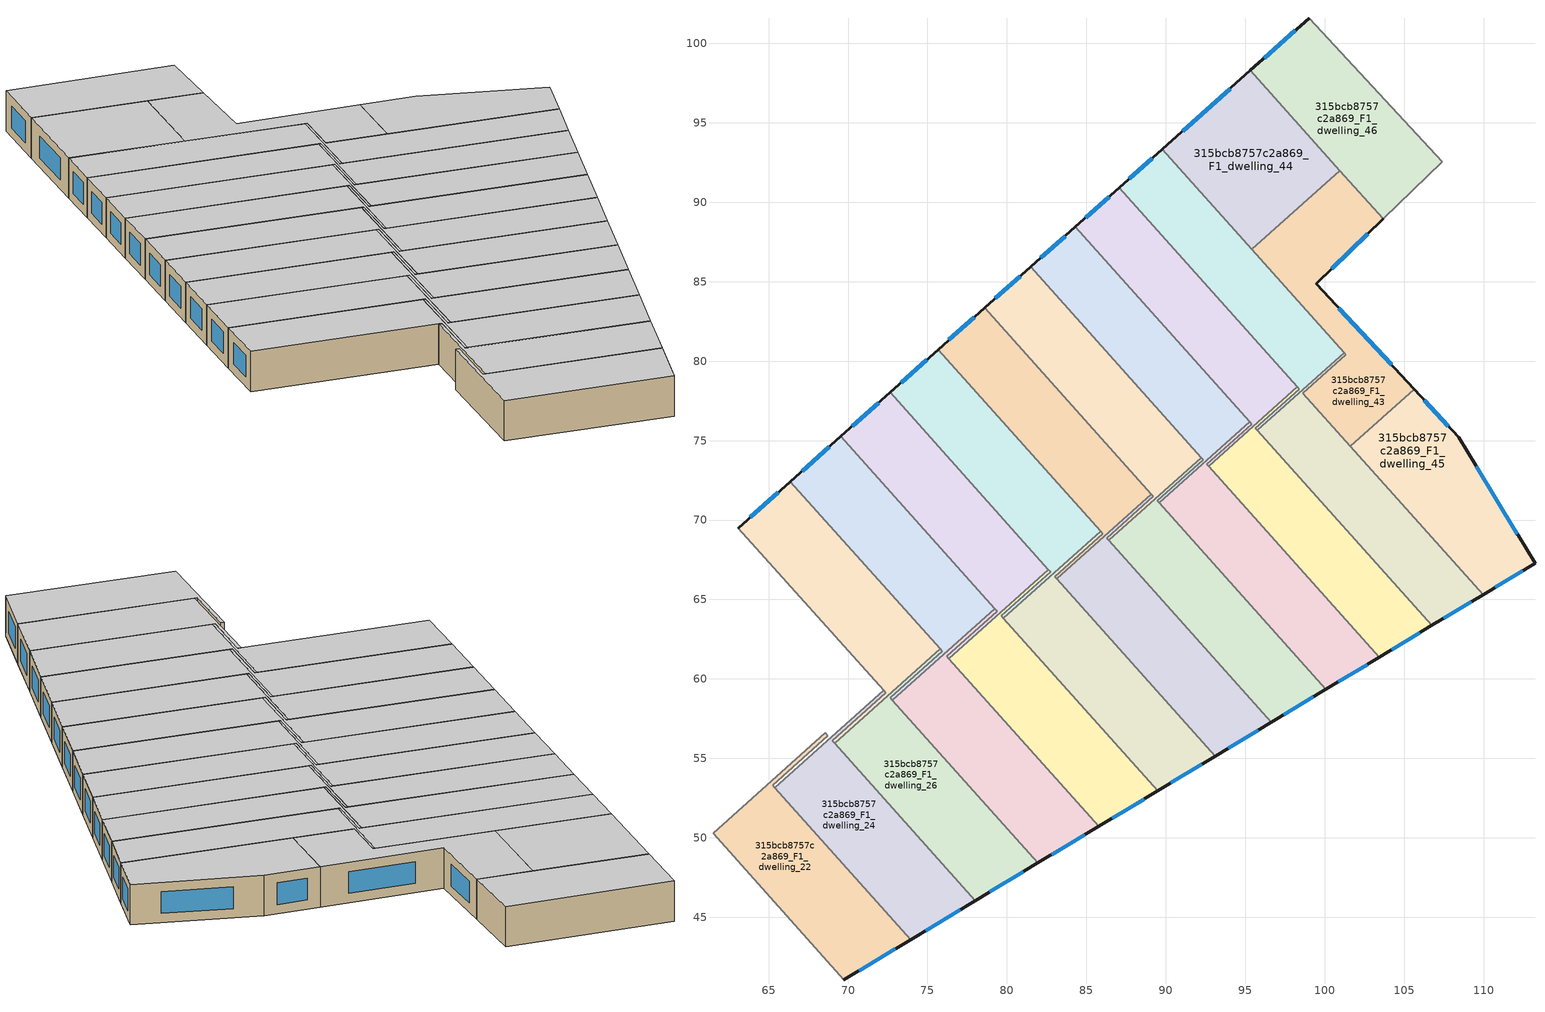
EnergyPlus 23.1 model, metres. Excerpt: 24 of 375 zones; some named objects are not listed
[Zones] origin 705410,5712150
315bcb8757c2a869_F1_dwelling_22
 floor to 315bcb8757c2a869_F0_dwelling_22 (EU_floor_Construction): 68.73,56.43 65.25,53.32 73.95,43.59 69.75,41.06 61.5,50.28 68.57,56.6 z3
 wall outside (EU_wall_Construction): 69.75,41.06 73.95,43.59 z3:6
 wall to 315bcb8757c2a869_F1_dwelling_21 (EU_wall_Construction): 68.57,56.6 61.5,50.28 z3:6
 wall to 315bcb8757c2a869_F1_dwelling_23 (EU_wall_Construction): 65.39,53.16 65.25,53.32 68.73,56.43 68.58,56.6 z3:6
 wall to 315bcb8757c2a869_F1_dwelling_20 (EU_wall_Construction): 61.5,50.28 69.75,41.06 z3:6
 wall to 315bcb8757c2a869_F1_dwelling_24 (EU_wall_Construction): 73.95,43.59 65.39,53.16 z3:6
 window (EU_Window_Construction): 70.72,41.64 72.98,43 z3.69:5.31
 ceiling to 315bcb8757c2a869_F2_dwelling_22 (EU_floor_Construction): 73.95,43.59 65.25,53.32 68.73,56.43 68.57,56.6 61.5,50.28 69.75,41.06 z6
315bcb8757c2a869_F1_dwelling_24
 floor to 315bcb8757c2a869_F0_dwelling_24 (EU_floor_Construction): 72.39,59.12 69.02,56.11 78.02,46.04 73.95,43.59 65.39,53.16 72.24,59.28 z3
 wall outside (EU_wall_Construction): 73.95,43.59 78.02,46.04 z3:6
 wall to 315bcb8757c2a869_F1_dwelling_23 (EU_wall_Construction): 72.24,59.28 65.39,53.16 z3:6
 wall to 315bcb8757c2a869_F1_dwelling_25 (EU_wall_Construction): 69.15,55.95 69.02,56.11 72.39,59.12 72.24,59.28 z3:6
 wall to 315bcb8757c2a869_F1_dwelling_26 (EU_wall_Construction): 78.02,46.04 69.16,55.95 z3:6
 window (EU_Window_Construction): 74.89,44.16 77.07,45.47 z3.69:5.31
 ceiling to 315bcb8757c2a869_F2_dwelling_24 (EU_floor_Construction): 78.02,46.04 69.02,56.11 72.39,59.12 72.24,59.28 65.39,53.16 73.95,43.59 z6
315bcb8757c2a869_F1_dwelling_25
 floor to 315bcb8757c2a869_F0_dwelling_25 (EU_floor_Construction): 66.37,72.42 75.79,61.88 69.16,55.95 69.02,56.11 72.39,59.12 63.1,69.5 z3
 wall outside (EU_wall_Construction): 66.37,72.42 63.1,69.5 z3:6
 wall to 315bcb8757c2a869_F1_dwelling_26 (EU_wall_Construction): 69.16,55.95 75.79,61.88 z3:6
 wall to 315bcb8757c2a869_F1_dwelling_23 (EU_wall_Construction): 63.1,69.5 72.24,59.28 z3:6
 wall to 315bcb8757c2a869_F1_dwelling_27 (EU_wall_Construction): 75.79,61.88 66.37,72.42 z3:6
 window (EU_Window_Construction): 65.62,71.75 63.86,70.18 z3.69:5.31
 ceiling to 315bcb8757c2a869_F2_dwelling_25 (EU_floor_Construction): 72.39,59.12 69.02,56.11 69.16,55.95 75.79,61.88 66.37,72.42 63.1,69.5 z6
315bcb8757c2a869_F1_dwelling_26
 floor to 315bcb8757c2a869_F0_dwelling_26 (EU_floor_Construction): 75.94,61.73 72.67,58.8 81.95,48.42 78.02,46.04 69.16,55.95 75.79,61.88 z3
 wall outside (EU_wall_Construction): 78.02,46.04 81.95,48.42 z3:6
 wall to 315bcb8757c2a869_F1_dwelling_27 (EU_wall_Construction): 72.8,58.65 72.67,58.8 75.94,61.73 75.79,61.88 z3:6
 wall to 315bcb8757c2a869_F1_dwelling_28 (EU_wall_Construction): 81.95,48.42 72.8,58.65 z3:6
 window (EU_Window_Construction): 78.93,46.59 81.04,47.87 z3.69:5.31
 ceiling to 315bcb8757c2a869_F2_dwelling_26 (EU_floor_Construction): 81.95,48.42 72.67,58.8 75.94,61.73 75.79,61.88 69.16,55.95 78.02,46.04 z6
315bcb8757c2a869_F1_dwelling_27
 floor to 315bcb8757c2a869_F0_dwelling_27 (EU_floor_Construction): 69.55,75.26 79.25,64.42 72.8,58.65 72.67,58.8 75.94,61.73 66.37,72.42 z3
 wall outside (EU_wall_Construction): 69.55,75.26 66.37,72.42 z3:6
 wall to 315bcb8757c2a869_F1_dwelling_28 (EU_wall_Construction): 72.8,58.65 79.25,64.42 z3:6
 wall to 315bcb8757c2a869_F1_dwelling_29 (EU_wall_Construction): 79.25,64.42 69.55,75.26 z3:6
 window (EU_Window_Construction): 68.82,74.61 67.11,73.08 z3.69:5.31
 ceiling to 315bcb8757c2a869_F2_dwelling_27 (EU_floor_Construction): 75.94,61.73 72.67,58.8 72.8,58.65 79.25,64.42 69.55,75.26 66.37,72.42 z6
315bcb8757c2a869_F1_dwelling_28
 floor to 315bcb8757c2a869_F0_dwelling_28 (EU_floor_Construction): 79.39,64.26 76.21,61.42 85.78,50.72 81.95,48.42 72.8,58.65 79.25,64.42 z3
 wall outside (EU_wall_Construction): 81.95,48.42 85.78,50.72 z3:6
 wall to 315bcb8757c2a869_F1_dwelling_29 (EU_wall_Construction): 76.34,61.27 76.21,61.42 79.39,64.26 79.25,64.42 z3:6
 wall to 315bcb8757c2a869_F1_dwelling_30 (EU_wall_Construction): 85.78,50.72 76.34,61.27 z3:6
 window (EU_Window_Construction): 82.84,48.95 84.89,50.19 z3.69:5.31
 ceiling to 315bcb8757c2a869_F2_dwelling_28 (EU_floor_Construction): 85.78,50.72 76.21,61.42 79.39,64.26 79.25,64.42 72.8,58.65 81.95,48.42 z6
315bcb8757c2a869_F1_dwelling_29
 floor to 315bcb8757c2a869_F0_dwelling_29 (EU_floor_Construction): 72.65,78.03 82.61,66.88 76.34,61.27 76.21,61.42 79.39,64.26 69.55,75.26 z3
 wall outside (EU_wall_Construction): 72.65,78.03 69.55,75.26 z3:6
 wall to 315bcb8757c2a869_F1_dwelling_30 (EU_wall_Construction): 76.34,61.27 82.61,66.88 z3:6
 wall to 315bcb8757c2a869_F1_dwelling_31 (EU_wall_Construction): 82.61,66.88 72.65,78.03 z3:6
 window (EU_Window_Construction): 71.93,77.39 70.27,75.9 z3.69:5.31
 ceiling to 315bcb8757c2a869_F2_dwelling_29 (EU_floor_Construction): 79.39,64.26 76.21,61.42 76.34,61.27 82.61,66.88 72.65,78.03 69.55,75.26 z6
315bcb8757c2a869_F1_dwelling_30
 floor to 315bcb8757c2a869_F0_dwelling_30 (EU_floor_Construction): 82.75,66.73 79.65,63.96 89.49,52.96 85.78,50.72 76.34,61.27 82.61,66.88 z3
 wall outside (EU_wall_Construction): 85.78,50.72 89.49,52.96 z3:6
 wall to 315bcb8757c2a869_F1_dwelling_31 (EU_wall_Construction): 79.78,63.82 79.65,63.96 82.75,66.73 82.61,66.88 z3:6
 wall to 315bcb8757c2a869_F1_dwelling_32 (EU_wall_Construction): 89.49,52.96 79.78,63.82 z3:6
 window (EU_Window_Construction): 86.64,51.24 88.63,52.44 z3.69:5.31
 ceiling to 315bcb8757c2a869_F2_dwelling_30 (EU_floor_Construction): 89.49,52.96 79.65,63.96 82.75,66.73 82.61,66.88 76.34,61.27 85.78,50.72 z6
315bcb8757c2a869_F1_dwelling_31
 floor to 315bcb8757c2a869_F0_dwelling_31 (EU_floor_Construction): 75.67,80.73 85.89,69.29 79.78,63.82 79.65,63.96 82.75,66.73 72.65,78.03 z3
 wall outside (EU_wall_Construction): 75.67,80.73 72.65,78.03 z3:6
 wall to 315bcb8757c2a869_F1_dwelling_32 (EU_wall_Construction): 79.78,63.82 85.89,69.29 z3:6
 wall to 315bcb8757c2a869_F1_dwelling_33 (EU_wall_Construction): 85.89,69.29 75.67,80.73 z3:6
 window (EU_Window_Construction): 74.97,80.1 73.35,78.65 z3.69:5.31
 ceiling to 315bcb8757c2a869_F2_dwelling_31 (EU_floor_Construction): 82.75,66.73 79.65,63.96 79.78,63.82 85.89,69.29 75.67,80.73 72.65,78.03 z6
315bcb8757c2a869_F1_dwelling_32
 floor to 315bcb8757c2a869_F0_dwelling_32 (EU_floor_Construction): 86.03,69.14 83.01,66.44 93.11,55.14 89.49,52.96 79.78,63.82 85.89,69.29 z3
 wall outside (EU_wall_Construction): 89.49,52.96 93.11,55.14 z3:6
 wall to 315bcb8757c2a869_F1_dwelling_33 (EU_wall_Construction): 83.13,66.3 83.01,66.44 86.03,69.14 85.89,69.29 z3:6
 wall to 315bcb8757c2a869_F1_dwelling_34 (EU_wall_Construction): 93.11,55.14 83.13,66.3 z3:6
 window (EU_Window_Construction): 90.33,53.47 92.27,54.64 z3.69:5.31
 ceiling to 315bcb8757c2a869_F2_dwelling_32 (EU_floor_Construction): 93.11,55.14 83.01,66.44 86.03,69.14 85.89,69.29 79.78,63.82 89.49,52.96 z6
315bcb8757c2a869_F1_dwelling_33
 floor to 315bcb8757c2a869_F0_dwelling_33 (EU_floor_Construction): 78.61,83.36 89.1,71.64 83.13,66.3 83.01,66.44 86.03,69.14 75.67,80.73 z3
 wall outside (EU_wall_Construction): 78.61,83.36 75.67,80.73 z3:6
 wall to 315bcb8757c2a869_F1_dwelling_34 (EU_wall_Construction): 83.13,66.3 89.1,71.64 z3:6
 wall to 315bcb8757c2a869_F1_dwelling_35 (EU_wall_Construction): 89.1,71.64 78.61,83.36 z3:6
 window (EU_Window_Construction): 77.93,82.75 76.35,81.34 z3.69:5.31
 ceiling to 315bcb8757c2a869_F2_dwelling_33 (EU_floor_Construction): 86.03,69.14 83.01,66.44 83.13,66.3 89.1,71.64 78.61,83.36 75.67,80.73 z6
315bcb8757c2a869_F1_dwelling_34
 floor to 315bcb8757c2a869_F0_dwelling_34 (EU_floor_Construction): 89.22,71.49 86.28,68.86 86.4,68.72 96.64,57.27 93.11,55.14 83.13,66.3 89.1,71.64 z3
 wall outside (EU_wall_Construction): 93.11,55.14 96.64,57.27 z3:6
 wall to 315bcb8757c2a869_F1_dwelling_35 (EU_wall_Construction): 86.4,68.72 86.28,68.86 89.22,71.49 89.1,71.64 z3:6
 wall to 315bcb8757c2a869_F1_dwelling_36 (EU_wall_Construction): 96.64,57.27 86.4,68.72 z3:6
 window (EU_Window_Construction): 93.93,55.63 95.82,56.78 z3.69:5.31
 ceiling to 315bcb8757c2a869_F2_dwelling_34 (EU_floor_Construction): 96.64,57.27 86.4,68.72 86.28,68.86 89.22,71.49 89.1,71.64 83.13,66.3 93.11,55.14 z6
315bcb8757c2a869_F1_dwelling_35
 floor to 315bcb8757c2a869_F0_dwelling_35 (EU_floor_Construction): 81.49,85.93 92.23,73.93 86.4,68.72 86.28,68.86 89.22,71.49 78.61,83.36 z3
 wall outside (EU_wall_Construction): 81.49,85.93 78.61,83.36 z3:6
 wall to 315bcb8757c2a869_F1_dwelling_36 (EU_wall_Construction): 86.4,68.72 92.23,73.93 z3:6
 wall to 315bcb8757c2a869_F1_dwelling_37 (EU_wall_Construction): 92.23,73.93 81.49,85.93 z3:6
 window (EU_Window_Construction): 80.83,85.34 79.28,83.96 z3.69:5.31
 ceiling to 315bcb8757c2a869_F2_dwelling_35 (EU_floor_Construction): 89.22,71.49 86.28,68.86 86.4,68.72 92.23,73.93 81.49,85.93 78.61,83.36 z6
315bcb8757c2a869_F1_dwelling_36
 floor to 315bcb8757c2a869_F0_dwelling_36 (EU_floor_Construction): 92.35,73.79 89.47,71.22 100.08,59.35 96.64,57.27 86.4,68.72 92.23,73.93 z3
 wall outside (EU_wall_Construction): 96.64,57.27 100.08,59.35 z3:6
 wall to 315bcb8757c2a869_F1_dwelling_37 (EU_wall_Construction): 89.59,71.08 89.47,71.22 92.35,73.79 92.23,73.93 z3:6
 wall to 315bcb8757c2a869_F1_dwelling_38 (EU_wall_Construction): 100.08,59.35 89.59,71.08 z3:6
 window (EU_Window_Construction): 97.44,57.75 99.29,58.87 z3.69:5.31
 ceiling to 315bcb8757c2a869_F2_dwelling_36 (EU_floor_Construction): 100.08,59.35 89.47,71.22 92.35,73.79 92.23,73.93 86.4,68.72 96.64,57.27 z6
315bcb8757c2a869_F1_dwelling_37
 floor to 315bcb8757c2a869_F0_dwelling_37 (EU_floor_Construction): 84.31,88.45 95.29,76.18 89.59,71.08 89.47,71.22 92.35,73.79 81.49,85.93 z3
 wall outside (EU_wall_Construction): 84.31,88.45 81.49,85.93 z3:6
 wall to 315bcb8757c2a869_F1_dwelling_38 (EU_wall_Construction): 89.59,71.08 95.29,76.18 z3:6
 wall to 315bcb8757c2a869_F1_dwelling_39 (EU_wall_Construction): 95.29,76.18 84.31,88.45 z3:6
 window (EU_Window_Construction): 83.66,87.87 82.15,86.52 z3.69:5.31
 ceiling to 315bcb8757c2a869_F2_dwelling_37 (EU_floor_Construction): 92.35,73.79 89.47,71.22 89.59,71.08 95.29,76.18 84.31,88.45 81.49,85.93 z6
315bcb8757c2a869_F1_dwelling_38
 floor to 315bcb8757c2a869_F0_dwelling_38 (EU_floor_Construction): 95.41,76.04 92.59,73.52 103.45,61.38 100.08,59.35 89.59,71.08 95.29,76.18 z3
 wall outside (EU_wall_Construction): 100.08,59.35 103.45,61.38 z3:6
 wall to 315bcb8757c2a869_F1_dwelling_39 (EU_wall_Construction): 92.71,73.39 92.59,73.52 95.41,76.04 95.29,76.18 z3:6
 wall to 315bcb8757c2a869_F1_dwelling_40 (EU_wall_Construction): 103.45,61.38 92.71,73.39 z3:6
 window (EU_Window_Construction): 100.86,59.82 102.67,60.91 z3.69:5.31
 ceiling to 315bcb8757c2a869_F2_dwelling_38 (EU_floor_Construction): 103.45,61.38 92.59,73.52 95.41,76.04 95.29,76.18 89.59,71.08 100.08,59.35 z6
315bcb8757c2a869_F1_dwelling_39
 floor to 315bcb8757c2a869_F0_dwelling_39 (EU_floor_Construction): 87.07,90.92 98.29,78.38 92.71,73.39 92.59,73.52 95.41,76.04 84.31,88.45 z3
 wall outside (EU_wall_Construction): 87.07,90.92 84.31,88.45 z3:6
 wall to 315bcb8757c2a869_F1_dwelling_40 (EU_wall_Construction): 92.71,73.39 98.29,78.38 z3:6
 wall to 315bcb8757c2a869_F1_dwelling_41 (EU_wall_Construction): 98.29,78.38 87.07,90.92 z3:6
 window (EU_Window_Construction): 86.43,90.35 84.95,89.02 z3.69:5.31
 ceiling to 315bcb8757c2a869_F2_dwelling_39 (EU_floor_Construction): 95.41,76.04 92.59,73.52 92.71,73.39 98.29,78.38 87.07,90.92 84.31,88.45 z6
315bcb8757c2a869_F1_dwelling_40
 floor to 315bcb8757c2a869_F0_dwelling_40 (EU_floor_Construction): 98.41,78.24 95.65,75.78 106.75,63.36 103.45,61.38 92.71,73.39 98.29,78.38 z3
 wall outside (EU_wall_Construction): 103.45,61.38 106.75,63.36 z3:6
 wall to 315bcb8757c2a869_F1_dwelling_41 (EU_wall_Construction): 98.4,78.24 98.29,78.38 / 95.76,75.65 95.65,75.78 98.41,78.24 z3:6
 wall to 315bcb8757c2a869_F1_dwelling_42 (EU_wall_Construction): 106.75,63.36 95.76,75.65 z3:6
 window (EU_Window_Construction): 104.21,61.84 105.98,62.9 z3.69:5.31
 ceiling to 315bcb8757c2a869_F2_dwelling_40 (EU_floor_Construction): 106.75,63.36 95.65,75.78 98.41,78.24 98.29,78.38 92.71,73.39 103.45,61.38 z6
315bcb8757c2a869_F1_dwelling_41
 floor to 315bcb8757c2a869_F0_dwelling_41 (EU_floor_Construction): 89.78,93.34 101.22,80.53 95.76,75.65 95.65,75.78 98.41,78.24 87.07,90.92 z3
 wall outside (EU_wall_Construction): 89.78,93.34 87.07,90.92 z3:6
 wall to 315bcb8757c2a869_F1_dwelling_42 (EU_wall_Construction): 95.76,75.65 101.22,80.53 z3:6
 wall to 315bcb8757c2a869_F1_dwelling_43 (EU_wall_Construction): 101.22,80.53 95.41,87.04 z3:6
 wall to 315bcb8757c2a869_F1_dwelling_44 (EU_wall_Construction): 95.41,87.04 89.78,93.34 z3:6
 window (EU_Window_Construction): 89.15,92.78 87.7,91.48 z3.69:5.31
 ceiling to 315bcb8757c2a869_F2_dwelling_41 (EU_floor_Construction): 98.41,78.24 95.65,75.78 95.76,75.65 101.22,80.53 89.78,93.34 87.07,90.92 z6
315bcb8757c2a869_F1_dwelling_42
 floor to 315bcb8757c2a869_F0_dwelling_42 (EU_floor_Construction): 101.34,80.4 98.64,77.99 109.97,65.31 106.75,63.36 95.76,75.65 101.22,80.53 z3
 wall outside (EU_wall_Construction): 106.75,63.36 109.97,65.31 z3:6
 wall to 315bcb8757c2a869_F1_dwelling_43 (EU_wall_Construction): 101.63,74.64 98.64,77.99 101.34,80.4 101.22,80.53 z3:6
 wall to 315bcb8757c2a869_F1_dwelling_45 (EU_wall_Construction): 109.97,65.31 101.63,74.64 z3:6
 window (EU_Window_Construction): 107.49,63.81 109.22,64.86 z3.69:5.31
 ceiling to 315bcb8757c2a869_F2_dwelling_42 (EU_floor_Construction): 109.97,65.31 98.64,77.99 101.34,80.4 101.22,80.53 95.76,75.65 106.75,63.36 z6
315bcb8757c2a869_F1_dwelling_43
 floor to 315bcb8757c2a869_F0_dwelling_43 (EU_floor_Construction): 103.69,88.95 99.47,84.88 105.64,78.23 101.63,74.64 98.64,77.99 101.34,80.4 95.41,87.04 100.96,92 z3
 wall outside (EU_wall_Construction): 105.64,78.23 99.47,84.88 103.69,88.95 z3:6
 wall to 315bcb8757c2a869_F1_dwelling_44 (EU_wall_Construction): 100.96,92 95.41,87.04 z3:6
 wall to 315bcb8757c2a869_F1_dwelling_45 (EU_wall_Construction): 101.63,74.64 105.64,78.23 z3:6
 wall to 315bcb8757c2a869_F1_dwelling_46 (EU_wall_Construction): 103.69,88.95 100.96,92 z3:6
 window (EU_Window_Construction): 100.45,85.83 102.71,88.01 / 104.21,79.77 100.9,83.34 z3.69:5.31
 ceiling to 315bcb8757c2a869_F2_dwelling_43 (EU_floor_Construction): 105.64,78.23 99.47,84.88 103.69,88.95 100.96,92 95.41,87.04 101.34,80.4 98.64,77.99 101.63,74.64 z6
315bcb8757c2a869_F1_dwelling_44
 floor to 315bcb8757c2a869_F0_dwelling_44 (EU_floor_Construction): 95.33,98.3 100.96,92 95.41,87.04 89.78,93.34 z3
 wall outside (EU_wall_Construction): 95.33,98.3 89.78,93.34 z3:6
 wall to 315bcb8757c2a869_F1_dwelling_46 (EU_wall_Construction): 100.96,92 95.33,98.3 z3:6
 window (EU_Window_Construction): 94.05,97.15 91.06,94.48 z3.69:5.31
 ceiling to 315bcb8757c2a869_F2_dwelling_44 (EU_floor_Construction): 100.96,92 95.33,98.3 89.78,93.34 95.41,87.04 z6
315bcb8757c2a869_F1_dwelling_45
 floor to 315bcb8757c2a869_F0_dwelling_45 (EU_floor_Construction): 108.43,75.21 113.24,67.28 109.97,65.31 101.63,74.64 105.64,78.23 z3
 wall outside (EU_wall_Construction): 109.97,65.31 113.24,67.28 108.43,75.21 105.64,78.23 z3:6
 window (EU_Window_Construction): 107.79,75.91 106.29,77.53 / 112.13,69.12 109.55,73.38 / 110.73,65.76 112.48,66.82 z3.69:5.31
 ceiling to 315bcb8757c2a869_F2_dwelling_45 (EU_floor_Construction): 113.24,67.28 108.43,75.21 105.64,78.23 101.63,74.64 109.97,65.31 z6
315bcb8757c2a869_F1_dwelling_46
 floor to 315bcb8757c2a869_F0_dwelling_46 (EU_floor_Construction): 99.02,101.59 107.41,92.54 103.69,88.95 95.33,98.3 z3
 wall outside (EU_wall_Construction): 99.02,101.59 95.33,98.3 z3:6
 wall adiabatic (EU_wall_Construction): 103.69,88.95 107.41,92.54 99.02,101.59 z3:6
 window (EU_Window_Construction): 98.17,100.83 96.18,99.06 z3.69:5.31
 ceiling to 315bcb8757c2a869_F2_dwelling_46 (EU_floor_Construction): 107.41,92.54 99.02,101.59 95.33,98.3 103.69,88.95 z6
[Building]
EU S2 Campaign: North Axis=0; Terrain=City; Solar Distribution=FullExterior
[Site:Location]
London: Latitude=51.5; Longitude=-0.5; Time Zone=0; Elevation=25
[SizingPeriod:WeatherFileDays]
AnnualSizingPeriod: Begin Month=1; Begin Day of Month=1; End Month=12; End Day of Month=31; Day of Week for Start Day=Monday; Use Weather File Daylight Saving Period=No; Use Weather File Rain and Snow Indicators=No
[MATERIAL]
EU_InternalMass_Material: Roughness=MediumRough; Thickness=0.1; Conductivity=1; Density=1800; Specific Heat=900; Thermal Absorptance=0.9; Solar Absorptance=0.7; Visible Absorptance=0.7
[MATERIAL:NOMASS] Roughness=MediumRough; Thermal Absorptance=0.9; Solar Absorptance=0.7; Visible Absorptance=0.7
Name | Thermal Resistance
EU_wall_NoMass | 0.635353
EU_floor_NoMass | 1.96382
[WINDOWMATERIAL:SIMPLEGLAZINGSYSTEM]
EU_Window_SimpleGlazing: UFactor=2.96269; Solar Heat Gain Coefficient=0.76; Visible Transmittance=0.76
[CONSTRUCTION]
EU_wall_Construction: EU_wall_NoMass
EU_floor_Construction: EU_floor_NoMass
EU_Window_Construction: EU_Window_SimpleGlazing
EU_InternalMass_Construction: EU_InternalMass_Material
[ZONE] Type=1; Multiplier=1; Ceiling Height=autocalculate; Floor Area=autocalculate; Part of Total Floor Area=Yes
Name | Volume
315bcb8757c2a869_F1_dwelling_22; 315bcb8757c2a869_F1_dwelling_42 | 188.76
315bcb8757c2a869_F1_dwelling_24; 315bcb8757c2a869_F1_dwelling_28; 315bcb8757c2a869_F1_dwelling_31; 315bcb8757c2a869_F1_dwelling_40 | 188.769
315bcb8757c2a869_F1_dwelling_25; 315bcb8757c2a869_F1_dwelling_36 | 188.786
315bcb8757c2a869_F1_dwelling_26 | 188.774
315bcb8757c2a869_F1_dwelling_27 | 188.78
315bcb8757c2a869_F1_dwelling_29 | 188.737
315bcb8757c2a869_F1_dwelling_30 | 188.81
315bcb8757c2a869_F1_dwelling_32 | 188.796
315bcb8757c2a869_F1_dwelling_33 | 188.805
315bcb8757c2a869_F1_dwelling_34 | 188.767
315bcb8757c2a869_F1_dwelling_35 | 188.752
315bcb8757c2a869_F1_dwelling_37 | 188.779
315bcb8757c2a869_F1_dwelling_38 | 188.756
315bcb8757c2a869_F1_dwelling_39 | 188.775
315bcb8757c2a869_F1_dwelling_41 | 188.809
315bcb8757c2a869_F1_dwelling_43 | 188.777
315bcb8757c2a869_F1_dwelling_44 | 188.77
315bcb8757c2a869_F1_dwelling_45 | 188.792
315bcb8757c2a869_F1_dwelling_46 | 188.787
[INTERNALMASS] Construction=EU_InternalMass_Construction
Name | Zone or ZoneList | Surface Area
315bcb8757c2a869_F1_dwelling_22_EU_InternalMass | 315bcb8757c2a869_F1_dwelling_22 | 62.9205
315bcb8757c2a869_F1_dwelling_24_EU_InternalMass | 315bcb8757c2a869_F1_dwelling_24 | 62.9239
315bcb8757c2a869_F1_dwelling_25_EU_InternalMass | 315bcb8757c2a869_F1_dwelling_25 | 62.9283
315bcb8757c2a869_F1_dwelling_26_EU_InternalMass | 315bcb8757c2a869_F1_dwelling_26 | 62.9248
315bcb8757c2a869_F1_dwelling_27_EU_InternalMass | 315bcb8757c2a869_F1_dwelling_27 | 62.9261
315bcb8757c2a869_F1_dwelling_28_EU_InternalMass | 315bcb8757c2a869_F1_dwelling_28 | 62.9238
315bcb8757c2a869_F1_dwelling_29_EU_InternalMass | 315bcb8757c2a869_F1_dwelling_29 | 62.9125
315bcb8757c2a869_F1_dwelling_30_EU_InternalMass | 315bcb8757c2a869_F1_dwelling_30 | 62.9361
315bcb8757c2a869_F1_dwelling_31_EU_InternalMass | 315bcb8757c2a869_F1_dwelling_31 | 62.9235
315bcb8757c2a869_F1_dwelling_32_EU_InternalMass | 315bcb8757c2a869_F1_dwelling_32 | 62.9315
315bcb8757c2a869_F1_dwelling_33_EU_InternalMass | 315bcb8757c2a869_F1_dwelling_33 | 62.9351
315bcb8757c2a869_F1_dwelling_34_EU_InternalMass | 315bcb8757c2a869_F1_dwelling_34 | 62.9226
315bcb8757c2a869_F1_dwelling_35_EU_InternalMass | 315bcb8757c2a869_F1_dwelling_35 | 62.9183
315bcb8757c2a869_F1_dwelling_36_EU_InternalMass | 315bcb8757c2a869_F1_dwelling_36 | 62.9285
315bcb8757c2a869_F1_dwelling_37_EU_InternalMass | 315bcb8757c2a869_F1_dwelling_37 | 62.9276
315bcb8757c2a869_F1_dwelling_38_EU_InternalMass | 315bcb8757c2a869_F1_dwelling_38 | 62.9201
315bcb8757c2a869_F1_dwelling_39_EU_InternalMass | 315bcb8757c2a869_F1_dwelling_39 | 62.9239
315bcb8757c2a869_F1_dwelling_40_EU_InternalMass | 315bcb8757c2a869_F1_dwelling_40 | 62.9227
315bcb8757c2a869_F1_dwelling_41_EU_InternalMass | 315bcb8757c2a869_F1_dwelling_41 | 62.9348
315bcb8757c2a869_F1_dwelling_42_EU_InternalMass | 315bcb8757c2a869_F1_dwelling_42 | 62.9203
315bcb8757c2a869_F1_dwelling_43_EU_InternalMass | 315bcb8757c2a869_F1_dwelling_43 | 62.9263
315bcb8757c2a869_F1_dwelling_44_EU_InternalMass | 315bcb8757c2a869_F1_dwelling_44 | 62.921
315bcb8757c2a869_F1_dwelling_45_EU_InternalMass | 315bcb8757c2a869_F1_dwelling_45 | 62.9304
315bcb8757c2a869_F1_dwelling_46_EU_InternalMass | 315bcb8757c2a869_F1_dwelling_46 | 62.9291
[OTHEREQUIPMENT] Fuel Type=Electricity; Design Level Calculation Method=Watts/Area; Power per Zone Floor Area=1; Fraction Latent=0; Fraction Radiant=0; Fraction Lost=0; Carbon Dioxide Generation Rate=0; EndUse Subcategory=EU_Step8_InternalGains
Name | Zone or ZoneList or Space or SpaceList | Schedule
EU_Step8_InternalGain_315bcb8757c2a869_F1_dwelling_22_f000 | 315bcb8757c2a869_F1_dwelling_22 | EU_Step8_GainSchedule_315bcb8757c2a869_F1_dwelling_22_f000
EU_Step8_InternalGain_315bcb8757c2a869_F1_dwelling_24_f000 | 315bcb8757c2a869_F1_dwelling_24 | EU_Step8_GainSchedule_315bcb8757c2a869_F1_dwelling_24_f000
EU_Step8_InternalGain_315bcb8757c2a869_F1_dwelling_25_f000 | 315bcb8757c2a869_F1_dwelling_25 | EU_Step8_GainSchedule_315bcb8757c2a869_F1_dwelling_25_f000
EU_Step8_InternalGain_315bcb8757c2a869_F1_dwelling_26_f000 | 315bcb8757c2a869_F1_dwelling_26 | EU_Step8_GainSchedule_315bcb8757c2a869_F1_dwelling_26_f000
EU_Step8_InternalGain_315bcb8757c2a869_F1_dwelling_27_f000 | 315bcb8757c2a869_F1_dwelling_27 | EU_Step8_GainSchedule_315bcb8757c2a869_F1_dwelling_27_f000
EU_Step8_InternalGain_315bcb8757c2a869_F1_dwelling_28_f000 | 315bcb8757c2a869_F1_dwelling_28 | EU_Step8_GainSchedule_315bcb8757c2a869_F1_dwelling_28_f000
EU_Step8_InternalGain_315bcb8757c2a869_F1_dwelling_29_f000 | 315bcb8757c2a869_F1_dwelling_29 | EU_Step8_GainSchedule_315bcb8757c2a869_F1_dwelling_29_f000
EU_Step8_InternalGain_315bcb8757c2a869_F1_dwelling_30_f000 | 315bcb8757c2a869_F1_dwelling_30 | EU_Step8_GainSchedule_315bcb8757c2a869_F1_dwelling_30_f000
EU_Step8_InternalGain_315bcb8757c2a869_F1_dwelling_31_f000 | 315bcb8757c2a869_F1_dwelling_31 | EU_Step8_GainSchedule_315bcb8757c2a869_F1_dwelling_31_f000
EU_Step8_InternalGain_315bcb8757c2a869_F1_dwelling_32_f000 | 315bcb8757c2a869_F1_dwelling_32 | EU_Step8_GainSchedule_315bcb8757c2a869_F1_dwelling_32_f000
EU_Step8_InternalGain_315bcb8757c2a869_F1_dwelling_33_f000 | 315bcb8757c2a869_F1_dwelling_33 | EU_Step8_GainSchedule_315bcb8757c2a869_F1_dwelling_33_f000
EU_Step8_InternalGain_315bcb8757c2a869_F1_dwelling_34_f000 | 315bcb8757c2a869_F1_dwelling_34 | EU_Step8_GainSchedule_315bcb8757c2a869_F1_dwelling_34_f000
EU_Step8_InternalGain_315bcb8757c2a869_F1_dwelling_35_f000 | 315bcb8757c2a869_F1_dwelling_35 | EU_Step8_GainSchedule_315bcb8757c2a869_F1_dwelling_35_f000
EU_Step8_InternalGain_315bcb8757c2a869_F1_dwelling_36_f000 | 315bcb8757c2a869_F1_dwelling_36 | EU_Step8_GainSchedule_315bcb8757c2a869_F1_dwelling_36_f000
EU_Step8_InternalGain_315bcb8757c2a869_F1_dwelling_37_f000 | 315bcb8757c2a869_F1_dwelling_37 | EU_Step8_GainSchedule_315bcb8757c2a869_F1_dwelling_37_f000
EU_Step8_InternalGain_315bcb8757c2a869_F1_dwelling_38_f000 | 315bcb8757c2a869_F1_dwelling_38 | EU_Step8_GainSchedule_315bcb8757c2a869_F1_dwelling_38_f000
EU_Step8_InternalGain_315bcb8757c2a869_F1_dwelling_39_f000 | 315bcb8757c2a869_F1_dwelling_39 | EU_Step8_GainSchedule_315bcb8757c2a869_F1_dwelling_39_f000
EU_Step8_InternalGain_315bcb8757c2a869_F1_dwelling_40_f000 | 315bcb8757c2a869_F1_dwelling_40 | EU_Step8_GainSchedule_315bcb8757c2a869_F1_dwelling_40_f000
EU_Step8_InternalGain_315bcb8757c2a869_F1_dwelling_41_f000 | 315bcb8757c2a869_F1_dwelling_41 | EU_Step8_GainSchedule_315bcb8757c2a869_F1_dwelling_41_f000
EU_Step8_InternalGain_315bcb8757c2a869_F1_dwelling_42_f000 | 315bcb8757c2a869_F1_dwelling_42 | EU_Step8_GainSchedule_315bcb8757c2a869_F1_dwelling_42_f000
EU_Step8_InternalGain_315bcb8757c2a869_F1_dwelling_43_f000 | 315bcb8757c2a869_F1_dwelling_43 | EU_Step8_GainSchedule_315bcb8757c2a869_F1_dwelling_43_f000
EU_Step8_InternalGain_315bcb8757c2a869_F1_dwelling_44_f000 | 315bcb8757c2a869_F1_dwelling_44 | EU_Step8_GainSchedule_315bcb8757c2a869_F1_dwelling_44_f000
EU_Step8_InternalGain_315bcb8757c2a869_F1_dwelling_45_f000 | 315bcb8757c2a869_F1_dwelling_45 | EU_Step8_GainSchedule_315bcb8757c2a869_F1_dwelling_45_f000
EU_Step8_InternalGain_315bcb8757c2a869_F1_dwelling_46_f000 | 315bcb8757c2a869_F1_dwelling_46 | EU_Step8_GainSchedule_315bcb8757c2a869_F1_dwelling_46_f000
[ZONEVENTILATION:DESIGNFLOWRATE] Schedule=EU_AlwaysOn; Design Flow Rate Calculation Method=AirChanges/Hour; Air Changes per Hour=0.555504; Ventilation Type=Natural; Fan Pressure Rise=0; Fan Total Efficiency=1; Constant Term Coefficient=1; Temperature Term Coefficient=0; Velocity Term Coefficient=0; Velocity Squared Term Coefficient=0; Minimum Indoor Temperature=-100; Maximum Indoor Temperature=100; Delta Temperature=-100; Minimum Outdoor Temperature=-100; Maximum Outdoor Temperature=100; Maximum Wind Speed=40
Name | Zone or ZoneList or Space or SpaceList
EU_ConstantAir_315bcb8757c2a869_F1_dwelling_22 | 315bcb8757c2a869_F1_dwelling_22
EU_ConstantAir_315bcb8757c2a869_F1_dwelling_24 | 315bcb8757c2a869_F1_dwelling_24
EU_ConstantAir_315bcb8757c2a869_F1_dwelling_25 | 315bcb8757c2a869_F1_dwelling_25
EU_ConstantAir_315bcb8757c2a869_F1_dwelling_26 | 315bcb8757c2a869_F1_dwelling_26
EU_ConstantAir_315bcb8757c2a869_F1_dwelling_27 | 315bcb8757c2a869_F1_dwelling_27
EU_ConstantAir_315bcb8757c2a869_F1_dwelling_28 | 315bcb8757c2a869_F1_dwelling_28
EU_ConstantAir_315bcb8757c2a869_F1_dwelling_29 | 315bcb8757c2a869_F1_dwelling_29
EU_ConstantAir_315bcb8757c2a869_F1_dwelling_30 | 315bcb8757c2a869_F1_dwelling_30
EU_ConstantAir_315bcb8757c2a869_F1_dwelling_31 | 315bcb8757c2a869_F1_dwelling_31
EU_ConstantAir_315bcb8757c2a869_F1_dwelling_32 | 315bcb8757c2a869_F1_dwelling_32
EU_ConstantAir_315bcb8757c2a869_F1_dwelling_33 | 315bcb8757c2a869_F1_dwelling_33
EU_ConstantAir_315bcb8757c2a869_F1_dwelling_34 | 315bcb8757c2a869_F1_dwelling_34
EU_ConstantAir_315bcb8757c2a869_F1_dwelling_35 | 315bcb8757c2a869_F1_dwelling_35
EU_ConstantAir_315bcb8757c2a869_F1_dwelling_36 | 315bcb8757c2a869_F1_dwelling_36
EU_ConstantAir_315bcb8757c2a869_F1_dwelling_37 | 315bcb8757c2a869_F1_dwelling_37
EU_ConstantAir_315bcb8757c2a869_F1_dwelling_38 | 315bcb8757c2a869_F1_dwelling_38
EU_ConstantAir_315bcb8757c2a869_F1_dwelling_39 | 315bcb8757c2a869_F1_dwelling_39
EU_ConstantAir_315bcb8757c2a869_F1_dwelling_40 | 315bcb8757c2a869_F1_dwelling_40
EU_ConstantAir_315bcb8757c2a869_F1_dwelling_41 | 315bcb8757c2a869_F1_dwelling_41
EU_ConstantAir_315bcb8757c2a869_F1_dwelling_42 | 315bcb8757c2a869_F1_dwelling_42
EU_ConstantAir_315bcb8757c2a869_F1_dwelling_43 | 315bcb8757c2a869_F1_dwelling_43
EU_ConstantAir_315bcb8757c2a869_F1_dwelling_44 | 315bcb8757c2a869_F1_dwelling_44
EU_ConstantAir_315bcb8757c2a869_F1_dwelling_45 | 315bcb8757c2a869_F1_dwelling_45
EU_ConstantAir_315bcb8757c2a869_F1_dwelling_46 | 315bcb8757c2a869_F1_dwelling_46
[HVACTEMPLATE:ZONE:IDEALLOADSAIRSYSTEM] System Availability Schedule=EU_AlwaysOn; Maximum Heating Supply Air Temperature=50; Minimum Cooling Supply Air Temperature=13; Maximum Heating Supply Air Humidity Ratio=0.0156; Minimum Cooling Supply Air Humidity Ratio=0.0077; Heating Limit=NoLimit; Cooling Limit=NoLimit; Heating Availability Schedule=EU_AlwaysOn; Cooling Availability Schedule=EU_CoolingOff; Dehumidification Control Type=ConstantSensibleHeatRatio; Cooling Sensible Heat Ratio=0.7; Dehumidification Setpoint=60; Humidification Control Type=None; Humidification Setpoint=30; Outdoor Air Method=None; Outdoor Air Flow Rate per Person=0.00944; Outdoor Air Flow Rate per Zone Floor Area=0; Outdoor Air Flow Rate per Zone=0; Demand Controlled Ventilation Type=None; Outdoor Air Economizer Type=NoEconomizer; Heat Recovery Type=None; Sensible Heat Recovery Effectiveness=0.7; Latent Heat Recovery Effectiveness=0.65
Name | Template Thermostat
315bcb8757c2a869_F1_dwelling_22 | EU_HeatOnly_315bcb8757c2a869_F1_dwelling_22
315bcb8757c2a869_F1_dwelling_24 | EU_HeatOnly_315bcb8757c2a869_F1_dwelling_24
315bcb8757c2a869_F1_dwelling_25 | EU_HeatOnly_315bcb8757c2a869_F1_dwelling_25
315bcb8757c2a869_F1_dwelling_26 | EU_HeatOnly_315bcb8757c2a869_F1_dwelling_26
315bcb8757c2a869_F1_dwelling_27 | EU_HeatOnly_315bcb8757c2a869_F1_dwelling_27
315bcb8757c2a869_F1_dwelling_28 | EU_HeatOnly_315bcb8757c2a869_F1_dwelling_28
315bcb8757c2a869_F1_dwelling_29 | EU_HeatOnly_315bcb8757c2a869_F1_dwelling_29
315bcb8757c2a869_F1_dwelling_30 | EU_HeatOnly_315bcb8757c2a869_F1_dwelling_30
315bcb8757c2a869_F1_dwelling_31 | EU_HeatOnly_315bcb8757c2a869_F1_dwelling_31
315bcb8757c2a869_F1_dwelling_32 | EU_HeatOnly_315bcb8757c2a869_F1_dwelling_32
315bcb8757c2a869_F1_dwelling_33 | EU_HeatOnly_315bcb8757c2a869_F1_dwelling_33
315bcb8757c2a869_F1_dwelling_34 | EU_HeatOnly_315bcb8757c2a869_F1_dwelling_34
315bcb8757c2a869_F1_dwelling_35 | EU_HeatOnly_315bcb8757c2a869_F1_dwelling_35
315bcb8757c2a869_F1_dwelling_36 | EU_HeatOnly_315bcb8757c2a869_F1_dwelling_36
315bcb8757c2a869_F1_dwelling_37 | EU_HeatOnly_315bcb8757c2a869_F1_dwelling_37
315bcb8757c2a869_F1_dwelling_38 | EU_HeatOnly_315bcb8757c2a869_F1_dwelling_38
315bcb8757c2a869_F1_dwelling_39 | EU_HeatOnly_315bcb8757c2a869_F1_dwelling_39
315bcb8757c2a869_F1_dwelling_40 | EU_HeatOnly_315bcb8757c2a869_F1_dwelling_40
315bcb8757c2a869_F1_dwelling_41 | EU_HeatOnly_315bcb8757c2a869_F1_dwelling_41
315bcb8757c2a869_F1_dwelling_42 | EU_HeatOnly_315bcb8757c2a869_F1_dwelling_42
315bcb8757c2a869_F1_dwelling_43 | EU_HeatOnly_315bcb8757c2a869_F1_dwelling_43
315bcb8757c2a869_F1_dwelling_44 | EU_HeatOnly_315bcb8757c2a869_F1_dwelling_44
315bcb8757c2a869_F1_dwelling_45 | EU_HeatOnly_315bcb8757c2a869_F1_dwelling_45
315bcb8757c2a869_F1_dwelling_46 | EU_HeatOnly_315bcb8757c2a869_F1_dwelling_46
[SIZING:ZONE] Zone Cooling Design Supply Air Temperature Input Method=SupplyAirTemperature; Zone Cooling Design Supply Air Temperature=13; Zone Heating Design Supply Air Temperature Input Method=SupplyAirTemperature; Zone Heating Design Supply Air Temperature=50; Zone Cooling Design Supply Air Humidity Ratio=0.008; Zone Heating Design Supply Air Humidity Ratio=0.008; Cooling Design Air Flow Method=DesignDay; Cooling Design Air Flow Rate=0; Cooling Minimum Air Flow per Zone Floor Area=0.000762; Cooling Minimum Air Flow=0; Cooling Minimum Air Flow Fraction=0.2; Heating Design Air Flow Method=DesignDay; Heating Design Air Flow Rate=0; Heating Maximum Air Flow per Zone Floor Area=0.002032; Heating Maximum Air Flow=0.141576; Heating Maximum Air Flow Fraction=0.3; Account for Dedicated Outdoor Air System=No; Dedicated Outdoor Air System Control Strategy=NeutralSupplyAir; Dedicated Outdoor Air Low Setpoint Temperature for Design=autosize; Dedicated Outdoor Air High Setpoint Temperature for Design=autosize; Zone Load Sizing Method=Sensible Load Only No Latent Load; Zone Latent Cooling Design Supply Air Humidity Ratio Input Method=HumidityRatioDifference; Zone Cooling Design Supply Air Humidity Ratio Difference=0.005; Zone Latent Heating Design Supply Air Humidity Ratio Input Method=HumidityRatioDifference; Zone Humidification Design Supply Air Humidity Ratio Difference=0.005
315bcb8757c2a869_F1_dwelling_22; 315bcb8757c2a869_F1_dwelling_24; 315bcb8757c2a869_F1_dwelling_25; 315bcb8757c2a869_F1_dwelling_26; 315bcb8757c2a869_F1_dwelling_27; 315bcb8757c2a869_F1_dwelling_28; 315bcb8757c2a869_F1_dwelling_29; 315bcb8757c2a869_F1_dwelling_30; 315bcb8757c2a869_F1_dwelling_31; 315bcb8757c2a869_F1_dwelling_32; 315bcb8757c2a869_F1_dwelling_33; 315bcb8757c2a869_F1_dwelling_34; 315bcb8757c2a869_F1_dwelling_35; 315bcb8757c2a869_F1_dwelling_36; 315bcb8757c2a869_F1_dwelling_37; 315bcb8757c2a869_F1_dwelling_38; 315bcb8757c2a869_F1_dwelling_39; 315bcb8757c2a869_F1_dwelling_40; 315bcb8757c2a869_F1_dwelling_41; 315bcb8757c2a869_F1_dwelling_42; 315bcb8757c2a869_F1_dwelling_43; 315bcb8757c2a869_F1_dwelling_44; 315bcb8757c2a869_F1_dwelling_45; 315bcb8757c2a869_F1_dwelling_46
[SCHEDULE:CONSTANT]
Name | Hourly Value
EU_AlwaysOn | 1
EU_CoolingOff | 0
[SCHEDULE:FILE] Column Number=1; Rows to Skip at Top=0; Number of Hours of Data=8760; Column Separator=Comma; Interpolate to Timestep=No; Minutes per Item=60; Adjust Schedule for Daylight Savings=Yes
Name | File
EU_Step8_GainSchedule_315bcb8757c2a869_F1_dwelling_22_f000 | ../../schedules/315bcb8757c2a869/315bcb8757c2a869_F1_dwelling_22_f000_gain.csv
EU_Step8_GainSchedule_315bcb8757c2a869_F1_dwelling_24_f000 | ../../schedules/315bcb8757c2a869/315bcb8757c2a869_F1_dwelling_24_f000_gain.csv
EU_Step8_GainSchedule_315bcb8757c2a869_F1_dwelling_25_f000 | ../../schedules/315bcb8757c2a869/315bcb8757c2a869_F1_dwelling_25_f000_gain.csv
EU_Step8_GainSchedule_315bcb8757c2a869_F1_dwelling_26_f000 | ../../schedules/315bcb8757c2a869/315bcb8757c2a869_F1_dwelling_26_f000_gain.csv
EU_Step8_GainSchedule_315bcb8757c2a869_F1_dwelling_27_f000 | ../../schedules/315bcb8757c2a869/315bcb8757c2a869_F1_dwelling_27_f000_gain.csv
EU_Step8_GainSchedule_315bcb8757c2a869_F1_dwelling_28_f000 | ../../schedules/315bcb8757c2a869/315bcb8757c2a869_F1_dwelling_28_f000_gain.csv
EU_Step8_GainSchedule_315bcb8757c2a869_F1_dwelling_29_f000 | ../../schedules/315bcb8757c2a869/315bcb8757c2a869_F1_dwelling_29_f000_gain.csv
EU_Step8_GainSchedule_315bcb8757c2a869_F1_dwelling_30_f000 | ../../schedules/315bcb8757c2a869/315bcb8757c2a869_F1_dwelling_30_f000_gain.csv
EU_Step8_GainSchedule_315bcb8757c2a869_F1_dwelling_31_f000 | ../../schedules/315bcb8757c2a869/315bcb8757c2a869_F1_dwelling_31_f000_gain.csv
EU_Step8_GainSchedule_315bcb8757c2a869_F1_dwelling_32_f000 | ../../schedules/315bcb8757c2a869/315bcb8757c2a869_F1_dwelling_32_f000_gain.csv
EU_Step8_GainSchedule_315bcb8757c2a869_F1_dwelling_33_f000 | ../../schedules/315bcb8757c2a869/315bcb8757c2a869_F1_dwelling_33_f000_gain.csv
EU_Step8_GainSchedule_315bcb8757c2a869_F1_dwelling_34_f000 | ../../schedules/315bcb8757c2a869/315bcb8757c2a869_F1_dwelling_34_f000_gain.csv
EU_Step8_GainSchedule_315bcb8757c2a869_F1_dwelling_35_f000 | ../../schedules/315bcb8757c2a869/315bcb8757c2a869_F1_dwelling_35_f000_gain.csv
EU_Step8_GainSchedule_315bcb8757c2a869_F1_dwelling_36_f000 | ../../schedules/315bcb8757c2a869/315bcb8757c2a869_F1_dwelling_36_f000_gain.csv
EU_Step8_GainSchedule_315bcb8757c2a869_F1_dwelling_37_f000 | ../../schedules/315bcb8757c2a869/315bcb8757c2a869_F1_dwelling_37_f000_gain.csv
EU_Step8_GainSchedule_315bcb8757c2a869_F1_dwelling_38_f000 | ../../schedules/315bcb8757c2a869/315bcb8757c2a869_F1_dwelling_38_f000_gain.csv
EU_Step8_GainSchedule_315bcb8757c2a869_F1_dwelling_39_f000 | ../../schedules/315bcb8757c2a869/315bcb8757c2a869_F1_dwelling_39_f000_gain.csv
EU_Step8_GainSchedule_315bcb8757c2a869_F1_dwelling_40_f000 | ../../schedules/315bcb8757c2a869/315bcb8757c2a869_F1_dwelling_40_f000_gain.csv
EU_Step8_GainSchedule_315bcb8757c2a869_F1_dwelling_41_f000 | ../../schedules/315bcb8757c2a869/315bcb8757c2a869_F1_dwelling_41_f000_gain.csv
EU_Step8_GainSchedule_315bcb8757c2a869_F1_dwelling_42_f000 | ../../schedules/315bcb8757c2a869/315bcb8757c2a869_F1_dwelling_42_f000_gain.csv
EU_Step8_GainSchedule_315bcb8757c2a869_F1_dwelling_43_f000 | ../../schedules/315bcb8757c2a869/315bcb8757c2a869_F1_dwelling_43_f000_gain.csv
EU_Step8_GainSchedule_315bcb8757c2a869_F1_dwelling_44_f000 | ../../schedules/315bcb8757c2a869/315bcb8757c2a869_F1_dwelling_44_f000_gain.csv
EU_Step8_GainSchedule_315bcb8757c2a869_F1_dwelling_45_f000 | ../../schedules/315bcb8757c2a869/315bcb8757c2a869_F1_dwelling_45_f000_gain.csv
EU_Step8_GainSchedule_315bcb8757c2a869_F1_dwelling_46_f000 | ../../schedules/315bcb8757c2a869/315bcb8757c2a869_F1_dwelling_46_f000_gain.csv
